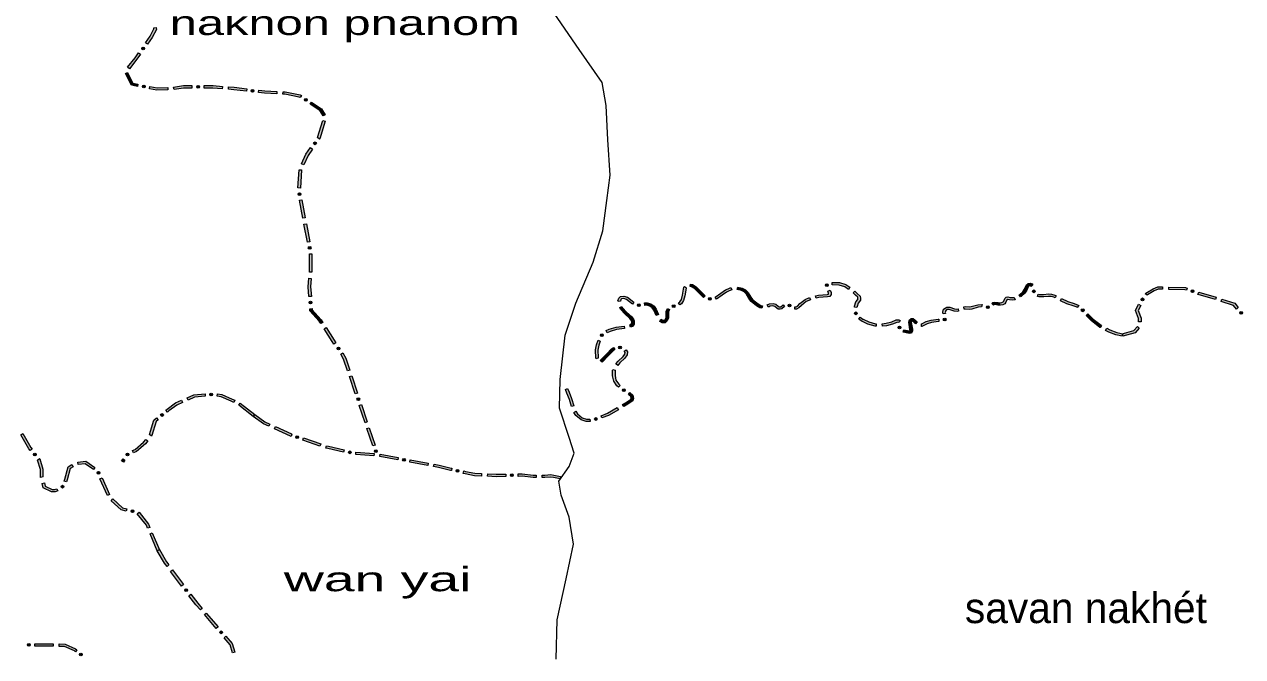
# Model space of a CAD drawing. Header units: metres. Extents: x -835890 to 1024355, y 79891 to 2211954.
# Drawn here: x -433987 to -233752, y 1395178 to 1499002 of the extents above; entities that cross this region are included whole.
import ezdxf

# ---------------------------------------------------------------- set-up
doc = ezdxf.new("R2010")
doc.units = ezdxf.units.M
doc.header["$LTSCALE"] = 2200
for name, color, linetype, lineweight in [('20', 7, 'Continuous', 13), ('36', 7, 'Continuous', 13), ('37', 7, 'Continuous', 13)]:
    doc.layers.add(name, color=color, linetype=linetype, lineweight=lineweight)

msp = doc.modelspace()

# ---------------------------------------------------------------- hatches: boundary and pattern name
at = {"layer": '37'}
for points in [[(-412321, 1498492), (-412296, 1498175), (-412955, 1496853), (-413730, 1495753), (-414057, 1495983), (-413300, 1497058), (-412703, 1498254), (-412720, 1498460)], [(-414882, 1494118), (-415481, 1493268), (-416712, 1491726), (-417024, 1491976), (-415801, 1493508), (-415209, 1494348)], [(-414599, 1494866, 1), (-414340, 1495234, 1)], [(-417011, 1491127), (-416134, 1489369), (-415311, 1489204), (-415390, 1488812), (-416404, 1489015), (-417369, 1490949)], [(-414149, 1488767, 1), (-414591, 1488855, 1)], [(-413350, 1488811), (-412185, 1488577), (-410421, 1488638), (-410407, 1488238), (-412218, 1488176), (-413429, 1488418)], [(-409449, 1488681), (-407838, 1488950), (-406438, 1488950), (-406438, 1488550), (-407805, 1488550), (-409383, 1488287)], [(-405213, 1488750, 1), (-405663, 1488750, 1)], [(-404438, 1488950), (-402968, 1488950), (-401427, 1488825), (-401459, 1488426), (-402984, 1488550), (-404438, 1488550)], [(-400430, 1488744), (-399507, 1488669), (-397441, 1488410), (-397490, 1488013), (-399548, 1488271), (-400462, 1488345)], [(-396249, 1488069, 1), (-396697, 1488110, 1)], [(-395459, 1488198), (-394481, 1488109), (-392473, 1487997), (-392495, 1487598), (-394510, 1487710), (-395495, 1487800)], [(-391475, 1487942), (-391116, 1487922), (-388640, 1487445), (-388451, 1487320), (-388672, 1486986), (-388794, 1487067), (-391165, 1487524), (-391497, 1487542)], [(-387540, 1486478, 1), (-387915, 1486726, 1)], [(-386783, 1486217), (-385124, 1485121), (-384558, 1484175), (-384901, 1483970), (-385420, 1484837), (-387003, 1485884)], [(-384562, 1483091), (-385448, 1480231), (-385487, 1480175), (-385815, 1480403), (-385812, 1480408), (-384944, 1483209)], [(-386627, 1478532), (-387364, 1477471), (-388080, 1475957), (-388442, 1476128), (-387711, 1477672), (-386956, 1478760)], [(-386350, 1479283, 1), (-386093, 1479653, 1)], [(-388423, 1475108), (-388618, 1472114), (-389017, 1472141), (-388822, 1475134)], [(-388712, 1470916, 1), (-388795, 1471359, 1)], [(-388373, 1470191), (-387820, 1467243), (-388213, 1467169), (-388766, 1470118)], [(-387635, 1466260), (-387082, 1463312), (-387475, 1463238), (-388028, 1466186)], [(-387052, 1462071, 1), (-387135, 1462513, 1)], [(-386742, 1461306), (-386747, 1458302), (-386748, 1458291), (-387146, 1458321), (-387147, 1458317), (-387142, 1461306)], [(-386824, 1457294), (-386933, 1455881), (-386819, 1454332), (-387218, 1454303), (-387334, 1455882), (-387223, 1457324)], [(-326461, 1453291), (-326264, 1453418), (-325999, 1453831), (-325838, 1454509), (-325592, 1455847), (-325507, 1455963), (-325184, 1455727), (-325215, 1455685), (-325446, 1454427), (-325626, 1453672), (-325975, 1453128), (-326245, 1452955)], [(-324477, 1456349), (-324170, 1456298), (-323571, 1455923), (-322734, 1455086), (-322094, 1454412), (-322384, 1454136), (-323021, 1454807), (-323822, 1455608), (-324315, 1455916), (-324542, 1455954)], [(-320462, 1454226), (-319526, 1454855), (-318756, 1455385), (-318294, 1455599), (-317862, 1455778), (-317708, 1455409), (-318133, 1455232), (-318558, 1455036), (-319301, 1454525), (-320239, 1453894)], [(-316747, 1455873), (-316000, 1455664), (-315439, 1455402), (-315033, 1454982), (-314784, 1454587), (-315123, 1454374), (-315349, 1454734), (-315675, 1455071), (-316139, 1455287), (-316855, 1455488)], [(-302072, 1456410, 1), (-302072, 1455960, 1)], [(-301226, 1456622), (-300026, 1456596), (-298984, 1456272), (-298295, 1455828), (-298512, 1455492), (-299155, 1455907), (-300091, 1456198), (-301234, 1456222)], [(-270468, 1454594), (-270383, 1454651), (-269870, 1455101), (-269601, 1455542), (-269278, 1456242), (-268979, 1456473), (-268657, 1456498), (-268359, 1456399), (-268221, 1456230), (-268531, 1455977), (-268596, 1456056), (-268707, 1456093), (-268829, 1456084), (-268956, 1455986), (-269248, 1455354), (-269560, 1454840), (-270138, 1454334), (-270243, 1454263)], [(-249771, 1454758), (-249684, 1454871), (-248447, 1455594), (-247700, 1455914), (-246900, 1455897), (-246909, 1455497), (-247622, 1455513), (-248266, 1455236), (-249415, 1454564), (-249455, 1454512)], [(-245900, 1455874), (-243151, 1455813), (-242854, 1455705), (-242991, 1455329), (-243226, 1455415), (-245909, 1455474)], [(-336413, 1453509), (-336426, 1453592), (-336295, 1454069), (-335996, 1454319), (-335432, 1454382), (-334845, 1454186), (-333795, 1453362), (-334041, 1453047), (-335038, 1453828), (-335475, 1453974), (-335832, 1453935), (-335943, 1453843), (-336017, 1453569), (-336017, 1453572)], [(-321089, 1453877, 1), (-321532, 1453960, 1)], [(-314776, 1454572), (-314577, 1454189), (-314233, 1453774), (-313403, 1453117), (-312949, 1452842), (-312681, 1452761), (-312798, 1452378), (-313113, 1452474), (-313631, 1452788), (-314514, 1453486), (-314912, 1453966), (-315131, 1454388)], [(-307347, 1452619), (-307158, 1452619), (-306921, 1452751), (-306523, 1453149), (-305673, 1453822), (-304923, 1454133), (-304770, 1453763), (-305468, 1453474), (-306256, 1452850), (-306677, 1452429), (-307054, 1452219), (-307347, 1452219)], [(-303936, 1454420), (-303487, 1454529), (-302037, 1454649), (-301845, 1454697), (-301795, 1454760), (-301795, 1454887), (-301922, 1455178), (-301555, 1455338), (-301395, 1454970), (-301395, 1454620), (-301617, 1454341), (-301971, 1454253), (-303423, 1454133), (-303841, 1454032)], [(-297483, 1455195), (-297088, 1454834), (-296627, 1454373), (-296583, 1454019), (-296583, 1453700), (-296945, 1453229), (-297132, 1452666), (-297149, 1452519), (-297546, 1452564), (-297525, 1452752), (-297303, 1453419), (-296983, 1453836), (-296983, 1453994), (-297007, 1454187), (-297365, 1454545), (-297753, 1454899)], [(-273763, 1453277), (-273587, 1453283), (-273310, 1453321), (-273120, 1453422), (-272994, 1453573), (-272817, 1453997), (-272591, 1454199), (-272344, 1454254), (-271987, 1454178), (-271553, 1454130), (-271308, 1454144), (-271298, 1454148), (-271163, 1453772), (-271227, 1453749), (-271563, 1453729), (-272050, 1453783), (-272342, 1453844), (-272402, 1453831), (-272483, 1453759), (-272648, 1453364), (-272863, 1453106), (-273185, 1452934), (-273553, 1452884), (-273749, 1452877)], [(-267999, 1454944, 1), (-268125, 1455376, 1)], [(-267362, 1454689), (-267222, 1454651), (-266474, 1454651), (-265651, 1454737), (-265151, 1454719), (-264622, 1454561), (-264382, 1454436), (-264565, 1454081), (-264772, 1454188), (-265216, 1454321), (-265638, 1454336), (-266453, 1454251), (-267275, 1454251), (-267465, 1454302)], [(-263496, 1453982), (-262473, 1453485), (-261458, 1453164), (-260779, 1452913), (-260690, 1452848), (-260927, 1452526), (-260970, 1452558), (-261588, 1452785), (-262621, 1453113), (-263671, 1453622)], [(-250089, 1454023, 1), (-250365, 1453667, 1)], [(-241771, 1455098, 1), (-242194, 1455252, 1)], [(-240975, 1455020), (-240939, 1455007), (-238108, 1454184), (-238219, 1453800), (-241064, 1454627), (-241112, 1454644)], [(-237148, 1453882), (-235020, 1453197), (-234459, 1452517), (-234768, 1452262), (-235254, 1452852), (-237271, 1453502)], [(-386930, 1453096, 1), (-386962, 1453544, 1)], [(-386674, 1452337), (-386659, 1452135), (-385202, 1450493), (-384934, 1450073), (-385271, 1449858), (-385523, 1450252), (-387048, 1451971), (-387073, 1452308)], [(-334149, 1450247), (-334462, 1450716), (-335304, 1451457), (-336014, 1452239), (-336137, 1452500), (-335775, 1452670), (-335678, 1452464), (-335023, 1451743), (-334158, 1450982), (-333816, 1450469)], [(-332780, 1452880, 1), (-333230, 1452880, 1)], [(-332039, 1453262), (-331641, 1453287), (-331029, 1453096), (-330500, 1452718), (-330159, 1452263), (-329781, 1451346), (-330151, 1451193), (-330510, 1452064), (-330783, 1452428), (-331210, 1452733), (-331690, 1452883), (-332014, 1452863)], [(-329368, 1450588), (-329055, 1450417), (-328804, 1450417), (-328655, 1450545), (-328521, 1450841), (-328521, 1451866), (-328307, 1452329), (-327944, 1452161), (-328121, 1451778), (-328121, 1450754), (-328328, 1450299), (-328656, 1450017), (-329157, 1450017), (-329559, 1450237)], [(-327054, 1452804, 1), (-327478, 1452653, 1)], [(-311885, 1452925), (-311495, 1453128), (-310908, 1453167), (-310454, 1453043), (-310089, 1452714), (-309946, 1452619), (-309816, 1452619), (-309653, 1452642), (-309294, 1452972), (-309024, 1452677), (-309474, 1452264), (-309788, 1452219), (-310068, 1452219), (-310335, 1452397), (-310651, 1452683), (-310949, 1452764), (-311385, 1452734), (-311701, 1452570)], [(-308047, 1452694, 1), (-308398, 1452975, 1)], [(-297276, 1451329, 1), (-297346, 1451773, 1)], [(-282991, 1451466), (-283037, 1451729), (-282903, 1452263), (-282366, 1452567), (-281900, 1452572), (-281087, 1452302), (-280709, 1452256), (-280534, 1452294), (-280448, 1451903), (-280690, 1451850), (-281175, 1451910), (-281963, 1452171), (-282259, 1452168), (-282557, 1452000), (-282628, 1451715), (-282597, 1451534)], [(-279581, 1452636), (-279338, 1452657), (-278708, 1452594), (-278353, 1452652), (-277268, 1452974), (-276609, 1452995), (-276572, 1452986), (-276668, 1452598), (-276652, 1452594), (-277204, 1452576), (-278264, 1452261), (-278696, 1452191), (-279341, 1452256), (-279546, 1452238)], [(-275431, 1452497, 1), (-275868, 1452605, 1)], [(-274969, 1453184), (-274805, 1453338), (-274486, 1453392), (-273940, 1453309), (-273724, 1453275), (-273787, 1452880), (-274001, 1452914), (-274483, 1452987), (-274619, 1452964), (-274695, 1452893)], [(-259873, 1451898, 1), (-260205, 1452203, 1)], [(-250843, 1450154), (-250843, 1450697), (-251358, 1452039), (-250857, 1453043), (-250499, 1452864), (-250922, 1452018), (-250443, 1450771), (-250443, 1450154)], [(-233834, 1451444, 1), (-234121, 1451792, 1)], [(-334489, 1449641), (-334306, 1449714), (-334169, 1449919), (-334169, 1450276), (-334149, 1450247), (-333816, 1450468), (-333769, 1450397), (-333769, 1449798), (-334042, 1449389), (-334341, 1449269)], [(-296599, 1450923), (-296168, 1450588), (-296124, 1450588), (-295212, 1450166), (-294073, 1449852), (-293978, 1449849), (-293994, 1449449), (-294135, 1449454), (-295350, 1449789), (-296212, 1450188), (-296305, 1450188), (-296845, 1450608)], [(-293011, 1449844), (-292365, 1449919), (-291436, 1450151), (-290673, 1450464), (-290285, 1450507), (-290024, 1450395), (-290182, 1450027), (-290346, 1450098), (-290573, 1450072), (-291311, 1449770), (-292293, 1449525), (-292965, 1449447)], [(-288411, 1448700), (-288408, 1448705), (-288432, 1448871), (-288635, 1450077), (-288514, 1450457), (-288208, 1450712), (-287882, 1450709), (-287548, 1450422), (-287252, 1450143), (-287526, 1449851), (-287816, 1450125), (-288032, 1450311), (-288065, 1450311), (-288169, 1450225), (-288225, 1450048), (-288036, 1448933), (-287992, 1448621), (-288068, 1448494)], [(-286538, 1449764), (-286576, 1449764), (-285758, 1450210), (-284954, 1450451), (-283796, 1450587), (-283705, 1450591), (-283689, 1450191), (-283765, 1450188), (-284873, 1450058), (-285604, 1449839), (-286474, 1449364), (-286538, 1449364)], [(-282639, 1450734, 1), (-282806, 1450316, 1)], [(-259183, 1451491), (-258309, 1450606), (-257002, 1449583), (-256971, 1449567), (-257158, 1449213), (-257220, 1449246), (-258576, 1450306), (-259468, 1451210)], [(-384396, 1449230), (-383053, 1447122), (-382771, 1446719), (-383099, 1446490), (-383385, 1446900), (-384734, 1449014)], [(-338909, 1448111, 1), (-339237, 1447803, 1)], [(-338363, 1448730), (-337862, 1448954), (-336741, 1449304), (-335413, 1449462), (-335366, 1449064), (-336657, 1448911), (-337720, 1448579), (-338199, 1448365)], [(-290182, 1449016, 1), (-290132, 1449463, 1)], [(-289462, 1448865), (-288534, 1448661), (-288425, 1448677), (-288411, 1448700), (-288068, 1448494), (-288180, 1448308), (-288549, 1448255), (-289547, 1448474)], [(-256086, 1449100), (-255586, 1448837), (-254449, 1448402), (-253455, 1448166), (-253548, 1447777), (-254568, 1448019), (-255752, 1448472), (-256273, 1448747)], [(-253557, 1448164), (-251648, 1448719), (-251048, 1449387), (-250751, 1449119), (-251427, 1448367), (-253446, 1447779)], [(-382233, 1445600, 1), (-382491, 1445969, 1)], [(-339999, 1444054), (-340071, 1444216), (-340107, 1445538), (-339964, 1446406), (-339700, 1447135), (-339324, 1446998), (-339575, 1446305), (-339706, 1445511), (-339673, 1444306), (-339633, 1444217)], [(-336933, 1445607), (-337236, 1445418), (-338039, 1444547), (-339038, 1443548), (-339321, 1443831), (-338328, 1444824), (-337493, 1445729), (-337145, 1445947)], [(-336305, 1446005, 1), (-335865, 1445911, 1)], [(-381634, 1445047), (-381171, 1444197), (-380509, 1442240), (-380887, 1442112), (-381539, 1444036), (-381986, 1444856)], [(-336758, 1443264), (-336383, 1443697), (-335569, 1444478), (-335272, 1444864), (-335250, 1445109), (-335417, 1445348), (-335089, 1445578), (-334838, 1445219), (-334884, 1444712), (-335270, 1444211), (-336093, 1443421), (-336456, 1443003)], [(-336358, 1439401), (-336616, 1439659), (-337126, 1440425), (-337309, 1441302), (-337309, 1442245), (-337274, 1442342), (-336897, 1442209), (-336909, 1442176), (-336909, 1441343), (-336750, 1440582), (-336305, 1439914), (-336075, 1439684)], [(-380188, 1441293), (-379225, 1438451), (-379604, 1438323), (-380567, 1441164)], [(-404253, 1437933), (-406022, 1437784), (-407082, 1437316), (-407243, 1437682), (-406122, 1438176), (-404287, 1438332)], [(-403498, 1438198, 1), (-403050, 1438236, 1)], [(-399569, 1436911), (-400019, 1437112), (-401666, 1437820), (-402322, 1437941), (-402249, 1438334), (-401550, 1438205), (-399858, 1437478), (-399406, 1437276)], [(-344703, 1439195), (-344448, 1438581), (-344035, 1437548), (-343676, 1436358), (-344059, 1436243), (-344413, 1437415), (-344819, 1438430), (-345072, 1439042)], [(-335684, 1436576), (-335183, 1436866), (-334342, 1437423), (-334277, 1437617), (-334325, 1437909), (-334634, 1438190), (-334690, 1438223), (-334487, 1438568), (-334396, 1438514), (-333954, 1438112), (-333866, 1437585), (-334006, 1437165), (-334973, 1436526), (-335483, 1436230)], [(-335625, 1439047, 1), (-335251, 1438797, 1)], [(-407997, 1436912), (-408951, 1436491), (-410243, 1435526), (-410464, 1435341), (-410720, 1435648), (-410491, 1435840), (-409154, 1436838), (-408158, 1437278)], [(-396365, 1434625), (-398736, 1436463), (-398491, 1436779), (-396120, 1434941)], [(-379022, 1437227, 1), (-379166, 1437653, 1)], [(-378584, 1436557), (-377622, 1433716), (-378000, 1433587), (-378963, 1436429)], [(-339192, 1434746), (-338168, 1435136), (-336549, 1436075), (-336348, 1435729), (-337995, 1434774), (-339050, 1434372)], [(-411999, 1434059), (-412337, 1433777), (-413035, 1431482), (-413104, 1431392), (-413422, 1431634), (-413397, 1431667), (-412685, 1434008), (-412255, 1434366)], [(-411532, 1434709, 1), (-411187, 1434998, 1)], [(-396126, 1434946), (-394472, 1433761), (-393630, 1433373), (-393797, 1433009), (-394674, 1433414), (-396359, 1434621)], [(-343325, 1435490), (-343048, 1435054), (-342283, 1434417), (-341599, 1434199), (-341067, 1434199), (-341065, 1434199), (-340999, 1433805), (-341034, 1433799), (-341662, 1433799), (-342479, 1434059), (-343352, 1434787), (-343663, 1435275)], [(-339845, 1434283, 1), (-340266, 1434122, 1)], [(-433041, 1429027), (-433253, 1429300), (-434592, 1431625), (-434245, 1431824), (-432920, 1429523), (-432725, 1429272)], [(-392721, 1432954), (-390087, 1431740), (-390014, 1431716), (-390140, 1431336), (-390235, 1431368), (-392889, 1432591)], [(-377301, 1432768), (-376338, 1429927), (-376717, 1429799), (-377680, 1432640)], [(-413710, 1430596), (-414090, 1430098), (-415559, 1428870), (-416067, 1428639), (-416232, 1429003), (-415774, 1429212), (-414381, 1430376), (-414028, 1430839)], [(-388915, 1431137, 1), (-389342, 1431280, 1)], [(-388117, 1431081), (-385272, 1430130), (-385398, 1429751), (-388244, 1430702)], [(-384323, 1429813), (-384026, 1429714), (-381424, 1429134), (-381511, 1428743), (-384133, 1429328), (-384450, 1429434)], [(-432408, 1428538, 1), (-432132, 1428182, 1)], [(-431323, 1424604), (-431335, 1424653), (-431335, 1425882), (-431829, 1427465), (-431815, 1427447), (-431499, 1427693), (-431468, 1427653), (-430935, 1425943), (-430935, 1424702), (-430935, 1424700)], [(-417161, 1428187, 1), (-416899, 1428553, 1)], [(-380272, 1428672, 1), (-380711, 1428770, 1)], [(-379497, 1428746), (-376503, 1428556), (-376528, 1428157), (-379522, 1428347)], [(-376135, 1428703, 1), (-376279, 1429129, 1)], [(-375488, 1428431), (-372539, 1427879), (-372613, 1427486), (-375561, 1428038)], [(-371372, 1427457, 1), (-371814, 1427540, 1)], [(-425985, 1426361), (-426443, 1426091), (-426937, 1424209), (-427055, 1423856), (-427434, 1423983), (-427321, 1424323), (-426788, 1426351), (-426189, 1426705)], [(-422621, 1425887), (-423992, 1426850), (-425154, 1426704), (-425203, 1427101), (-423889, 1427266), (-422392, 1426214)], [(-417448, 1427440), (-417701, 1427085), (-418027, 1427317), (-417774, 1427672)], [(-370573, 1427511), (-367624, 1426959), (-367698, 1426566), (-370647, 1427118)], [(-366641, 1426775), (-365833, 1426624), (-363848, 1426143), (-363708, 1426111), (-363798, 1425722), (-363940, 1425754), (-365917, 1426233), (-366715, 1426382)], [(-362559, 1425644, 1), (-362997, 1425744, 1)], [(-428499, 1422380), (-428942, 1422213), (-429539, 1422213), (-430896, 1422893), (-431081, 1423633), (-430692, 1423730), (-430552, 1423168), (-429444, 1422613), (-429014, 1422613), (-428639, 1422754)], [(-421909, 1425575, 1), (-421723, 1425165, 1)], [(-420347, 1421644), (-421585, 1424377), (-421221, 1424542), (-419983, 1421809)], [(-361759, 1425666), (-361470, 1425600), (-359953, 1425284), (-358835, 1425228), (-358855, 1424829), (-360004, 1424886), (-361556, 1425210), (-361848, 1425276)], [(-357837, 1425184), (-356461, 1425125), (-354850, 1425149), (-354844, 1424749), (-356466, 1424725), (-357855, 1424785)], [(-353623, 1424968, 1), (-354073, 1424961, 1)], [(-352851, 1425179), (-352156, 1425189), (-350365, 1424997), (-349858, 1424997), (-349858, 1424597), (-350386, 1424597), (-352174, 1424789), (-352845, 1424779)], [(-348858, 1424997), (-348465, 1424997), (-347478, 1425062), (-346940, 1424995), (-345846, 1424780), (-345923, 1424388), (-347004, 1424600), (-347489, 1424661), (-348452, 1424597), (-348858, 1424597)], [(-427903, 1422940, 1), (-427561, 1423233, 1)], [(-417228, 1419079), (-418051, 1419269), (-419728, 1420783), (-419460, 1421080), (-417860, 1419636), (-417138, 1419468)], [(-416428, 1419099, 1), (-415990, 1418997, 1)], [(-413725, 1416247), (-413939, 1416747), (-415437, 1418625), (-415124, 1418875), (-413592, 1416954), (-413358, 1416405)], [(-412154, 1412569), (-413333, 1415328), (-412965, 1415485), (-411786, 1412726)], [(-411798, 1412750), (-410606, 1410757), (-410216, 1410226), (-410539, 1409989), (-410940, 1410535), (-412142, 1412545)], [(-409624, 1409420), (-407849, 1407002), (-408171, 1406766), (-409947, 1409183)], [(-407259, 1405916, 1), (-407535, 1406271, 1)], [(-406625, 1405427), (-405472, 1403943), (-404750, 1403099), (-405054, 1402839), (-405782, 1403690), (-406941, 1405181)], [(-404100, 1402339), (-402150, 1400059), (-402454, 1399799), (-404404, 1402079)], [(-401506, 1398998, 1), (-401798, 1399340, 1)], [(-400850, 1398539), (-399821, 1397335), (-399381, 1395902), (-399763, 1395784), (-400179, 1397138), (-401154, 1398279)], [(-433487, 1397104, 1), (-433037, 1397104, 1)], [(-429268, 1396892), (-429692, 1396904), (-432262, 1396904), (-432262, 1397304), (-429687, 1397304), (-429257, 1397292)], [(-425598, 1395984), (-425774, 1396123), (-427377, 1396838), (-428269, 1396863), (-428257, 1397263), (-427287, 1397235), (-425566, 1396468), (-425351, 1396298)], [(-424866, 1395661, 1), (-424513, 1395383, 1)]]:
    msp.add_hatch(color=256, dxfattribs=at).paths.add_polyline_path(points)

# ---------------------------------------------------------------- linework, layer by layer
at = {"layer": '36'}
for points in [[(-338370, 1485699), (-339042, 1489471), (-342807, 1494860), (-346303, 1499979), (-348185, 1502674), (-352757, 1505638), (-357866, 1508736), (-363916, 1512239), (-368622, 1514529), (-372387, 1517223), (-374135, 1519109), (-376286, 1522073), (-378437, 1525172), (-382336, 1531638), (-385160, 1536353), (-389597, 1538374), (-392152, 1539856), (-393765, 1542012), (-394706, 1545514), (-396588, 1549825), (-398605, 1553059), (-402908, 1558986), (-403038, 1559144)], [(-346572, 1394764), (-346437, 1401230), (-344958, 1407966), (-343748, 1413625), (-344420, 1418070), (-345765, 1421708), (-346168, 1423998), (-344420, 1426423), (-343614, 1428578), (-344420, 1431138), (-346034, 1435988), (-345899, 1440703), (-345093, 1447978), (-343345, 1453232), (-340521, 1459968), (-338908, 1465087), (-338236, 1470072), (-337698, 1474248), (-338101, 1480041), (-338370, 1485699)]]:
    msp.add_lwpolyline(points, dxfattribs=at)
at = {"layer": '37'}
for points in [[(-412321, 1498492), (-412296, 1498175), (-412955, 1496853), (-413730, 1495753), (-414057, 1495983), (-413300, 1497058), (-412703, 1498254), (-412720, 1498460)], [(-414882, 1494118), (-415481, 1493268), (-416712, 1491726), (-417024, 1491976), (-415801, 1493508), (-415209, 1494348)], [(-417011, 1491127), (-416134, 1489369), (-415311, 1489204), (-415390, 1488812), (-416404, 1489015), (-417369, 1490949)], [(-413350, 1488811), (-412185, 1488577), (-410421, 1488638), (-410407, 1488238), (-412218, 1488176), (-413429, 1488418)], [(-409449, 1488681), (-407838, 1488950), (-406438, 1488950), (-406438, 1488550), (-407805, 1488550), (-409383, 1488287)], [(-404438, 1488950), (-402968, 1488950), (-401427, 1488825), (-401459, 1488426), (-402984, 1488550), (-404438, 1488550)], [(-400430, 1488744), (-399507, 1488669), (-397441, 1488410), (-397490, 1488013), (-399548, 1488271), (-400462, 1488345)], [(-395459, 1488198), (-394481, 1488109), (-392473, 1487997), (-392495, 1487598), (-394510, 1487710), (-395495, 1487800)], [(-391475, 1487942), (-391116, 1487922), (-388640, 1487445), (-388451, 1487320), (-388672, 1486986), (-388794, 1487067), (-391165, 1487524), (-391497, 1487542)], [(-386783, 1486217), (-385124, 1485121), (-384558, 1484175), (-384901, 1483970), (-385420, 1484837), (-387003, 1485884)], [(-384562, 1483091), (-385448, 1480231), (-385487, 1480175), (-385815, 1480403), (-385812, 1480408), (-384944, 1483209)], [(-386627, 1478532), (-387364, 1477471), (-388080, 1475957), (-388442, 1476128), (-387711, 1477672), (-386956, 1478760)], [(-388423, 1475108), (-388618, 1472114), (-389017, 1472141), (-388822, 1475134)], [(-388373, 1470191), (-387820, 1467243), (-388213, 1467169), (-388766, 1470118)], [(-387635, 1466260), (-387082, 1463312), (-387475, 1463238), (-388028, 1466186)], [(-386742, 1461306), (-386747, 1458302), (-386748, 1458291), (-387146, 1458321), (-387147, 1458317), (-387142, 1461306)], [(-386824, 1457294), (-386933, 1455881), (-386819, 1454332), (-387218, 1454303), (-387334, 1455882), (-387223, 1457324)], [(-326461, 1453291), (-326264, 1453418), (-325999, 1453831), (-325838, 1454509), (-325592, 1455847), (-325507, 1455963), (-325184, 1455727), (-325215, 1455685), (-325446, 1454427), (-325626, 1453672), (-325975, 1453128), (-326245, 1452955)], [(-324477, 1456349), (-324170, 1456298), (-323571, 1455923), (-322734, 1455086), (-322094, 1454412), (-322384, 1454136), (-323021, 1454807), (-323822, 1455608), (-324315, 1455916), (-324542, 1455954)], [(-320462, 1454226), (-319526, 1454855), (-318756, 1455385), (-318294, 1455599), (-317862, 1455778), (-317708, 1455409), (-318133, 1455232), (-318558, 1455036), (-319301, 1454525), (-320239, 1453894)], [(-316747, 1455873), (-316000, 1455664), (-315439, 1455402), (-315033, 1454982), (-314784, 1454587), (-315123, 1454374), (-315349, 1454734), (-315675, 1455071), (-316139, 1455287), (-316855, 1455488)], [(-301226, 1456622), (-300026, 1456596), (-298984, 1456272), (-298295, 1455828), (-298512, 1455492), (-299155, 1455907), (-300091, 1456198), (-301234, 1456222)], [(-270468, 1454594), (-270383, 1454651), (-269870, 1455101), (-269601, 1455542), (-269278, 1456242), (-268979, 1456473), (-268657, 1456498), (-268359, 1456399), (-268221, 1456230), (-268531, 1455977), (-268596, 1456056), (-268707, 1456093), (-268829, 1456084), (-268956, 1455986), (-269248, 1455354), (-269560, 1454840), (-270138, 1454334), (-270243, 1454263)], [(-249771, 1454758), (-249684, 1454871), (-248447, 1455594), (-247700, 1455914), (-246900, 1455897), (-246909, 1455497), (-247622, 1455513), (-248266, 1455236), (-249415, 1454564), (-249455, 1454512)], [(-245900, 1455874), (-243151, 1455813), (-242854, 1455705), (-242991, 1455329), (-243226, 1455415), (-245909, 1455474)], [(-336413, 1453509), (-336426, 1453592), (-336295, 1454069), (-335996, 1454319), (-335432, 1454382), (-334845, 1454186), (-333795, 1453362), (-334041, 1453047), (-335038, 1453828), (-335475, 1453974), (-335832, 1453935), (-335943, 1453843), (-336017, 1453569), (-336017, 1453572)], [(-314776, 1454572), (-314577, 1454189), (-314233, 1453774), (-313403, 1453117), (-312949, 1452842), (-312681, 1452761), (-312798, 1452378), (-313113, 1452474), (-313631, 1452788), (-314514, 1453486), (-314912, 1453966), (-315131, 1454388)], [(-307347, 1452619), (-307158, 1452619), (-306921, 1452751), (-306523, 1453149), (-305673, 1453822), (-304923, 1454133), (-304770, 1453763), (-305468, 1453474), (-306256, 1452850), (-306677, 1452429), (-307054, 1452219), (-307347, 1452219)], [(-303936, 1454420), (-303487, 1454529), (-302037, 1454649), (-301845, 1454697), (-301795, 1454760), (-301795, 1454887), (-301922, 1455178), (-301555, 1455338), (-301395, 1454970), (-301395, 1454620), (-301617, 1454341), (-301971, 1454253), (-303423, 1454133), (-303841, 1454032)], [(-297483, 1455195), (-297088, 1454834), (-296627, 1454373), (-296583, 1454019), (-296583, 1453700), (-296945, 1453229), (-297132, 1452666), (-297149, 1452519), (-297546, 1452564), (-297525, 1452752), (-297303, 1453419), (-296983, 1453836), (-296983, 1453994), (-297007, 1454187), (-297365, 1454545), (-297753, 1454899)], [(-273763, 1453277), (-273587, 1453283), (-273310, 1453321), (-273120, 1453422), (-272994, 1453573), (-272817, 1453997), (-272591, 1454199), (-272344, 1454254), (-271987, 1454178), (-271553, 1454130), (-271308, 1454144), (-271298, 1454148), (-271163, 1453772), (-271227, 1453749), (-271563, 1453729), (-272050, 1453783), (-272342, 1453844), (-272402, 1453831), (-272483, 1453759), (-272648, 1453364), (-272863, 1453106), (-273185, 1452934), (-273553, 1452884), (-273749, 1452877)], [(-267362, 1454689), (-267222, 1454651), (-266474, 1454651), (-265651, 1454737), (-265151, 1454719), (-264622, 1454561), (-264382, 1454436), (-264565, 1454081), (-264772, 1454188), (-265216, 1454321), (-265638, 1454336), (-266453, 1454251), (-267275, 1454251), (-267465, 1454302)], [(-263496, 1453982), (-262473, 1453485), (-261458, 1453164), (-260779, 1452913), (-260690, 1452848), (-260927, 1452526), (-260970, 1452558), (-261588, 1452785), (-262621, 1453113), (-263671, 1453622)], [(-240975, 1455020), (-240939, 1455007), (-238108, 1454184), (-238219, 1453800), (-241064, 1454627), (-241112, 1454644)], [(-237148, 1453882), (-235020, 1453197), (-234459, 1452517), (-234768, 1452262), (-235254, 1452852), (-237271, 1453502)], [(-386674, 1452337), (-386659, 1452135), (-385202, 1450493), (-384934, 1450073), (-385271, 1449858), (-385523, 1450252), (-387048, 1451971), (-387073, 1452308)], [(-334149, 1450247), (-334462, 1450716), (-335304, 1451457), (-336014, 1452239), (-336137, 1452500), (-335775, 1452670), (-335678, 1452464), (-335023, 1451743), (-334158, 1450982), (-333816, 1450469)], [(-332039, 1453262), (-331641, 1453287), (-331029, 1453096), (-330500, 1452718), (-330159, 1452263), (-329781, 1451346), (-330151, 1451193), (-330510, 1452064), (-330783, 1452428), (-331210, 1452733), (-331690, 1452883), (-332014, 1452863)], [(-329368, 1450588), (-329055, 1450417), (-328804, 1450417), (-328655, 1450545), (-328521, 1450841), (-328521, 1451866), (-328307, 1452329), (-327944, 1452161), (-328121, 1451778), (-328121, 1450754), (-328328, 1450299), (-328656, 1450017), (-329157, 1450017), (-329559, 1450237)], [(-311885, 1452925), (-311495, 1453128), (-310908, 1453167), (-310454, 1453043), (-310089, 1452714), (-309946, 1452619), (-309816, 1452619), (-309653, 1452642), (-309294, 1452972), (-309024, 1452677), (-309474, 1452264), (-309788, 1452219), (-310068, 1452219), (-310335, 1452397), (-310651, 1452683), (-310949, 1452764), (-311385, 1452734), (-311701, 1452570)], [(-282991, 1451466), (-283037, 1451729), (-282903, 1452263), (-282366, 1452567), (-281900, 1452572), (-281087, 1452302), (-280709, 1452256), (-280534, 1452294), (-280448, 1451903), (-280690, 1451850), (-281175, 1451910), (-281963, 1452171), (-282259, 1452168), (-282557, 1452000), (-282628, 1451715), (-282597, 1451534)], [(-279581, 1452636), (-279338, 1452657), (-278708, 1452594), (-278353, 1452652), (-277268, 1452974), (-276609, 1452995), (-276572, 1452986), (-276668, 1452598), (-276652, 1452594), (-277204, 1452576), (-278264, 1452261), (-278696, 1452191), (-279341, 1452256), (-279546, 1452238)], [(-274969, 1453184), (-274805, 1453338), (-274486, 1453392), (-273940, 1453309), (-273724, 1453275), (-273787, 1452880), (-274001, 1452914), (-274483, 1452987), (-274619, 1452964), (-274695, 1452893)], [(-250843, 1450154), (-250843, 1450697), (-251358, 1452039), (-250857, 1453043), (-250499, 1452864), (-250922, 1452018), (-250443, 1450771), (-250443, 1450154)], [(-334489, 1449641), (-334306, 1449714), (-334169, 1449919), (-334169, 1450276), (-334149, 1450247), (-333816, 1450468), (-333769, 1450397), (-333769, 1449798), (-334042, 1449389), (-334341, 1449269)], [(-296599, 1450923), (-296168, 1450588), (-296124, 1450588), (-295212, 1450166), (-294073, 1449852), (-293978, 1449849), (-293994, 1449449), (-294135, 1449454), (-295350, 1449789), (-296212, 1450188), (-296305, 1450188), (-296845, 1450608)], [(-293011, 1449844), (-292365, 1449919), (-291436, 1450151), (-290673, 1450464), (-290285, 1450507), (-290024, 1450395), (-290182, 1450027), (-290346, 1450098), (-290573, 1450072), (-291311, 1449770), (-292293, 1449525), (-292965, 1449447)], [(-288411, 1448700), (-288408, 1448705), (-288432, 1448871), (-288635, 1450077), (-288514, 1450457), (-288208, 1450712), (-287882, 1450709), (-287548, 1450422), (-287252, 1450143), (-287526, 1449851), (-287816, 1450125), (-288032, 1450311), (-288065, 1450311), (-288169, 1450225), (-288225, 1450048), (-288036, 1448933), (-287992, 1448621), (-288068, 1448494)], [(-286538, 1449764), (-286576, 1449764), (-285758, 1450210), (-284954, 1450451), (-283796, 1450587), (-283705, 1450591), (-283689, 1450191), (-283765, 1450188), (-284873, 1450058), (-285604, 1449839), (-286474, 1449364), (-286538, 1449364)], [(-259183, 1451491), (-258309, 1450606), (-257002, 1449583), (-256971, 1449567), (-257158, 1449213), (-257220, 1449246), (-258576, 1450306), (-259468, 1451210)], [(-384396, 1449230), (-383053, 1447122), (-382771, 1446719), (-383099, 1446490), (-383385, 1446900), (-384734, 1449014)], [(-338363, 1448730), (-337862, 1448954), (-336741, 1449304), (-335413, 1449462), (-335366, 1449064), (-336657, 1448911), (-337720, 1448579), (-338199, 1448365)], [(-289462, 1448865), (-288534, 1448661), (-288425, 1448677), (-288411, 1448700), (-288068, 1448494), (-288180, 1448308), (-288549, 1448255), (-289547, 1448474)], [(-256086, 1449100), (-255586, 1448837), (-254449, 1448402), (-253455, 1448166), (-253548, 1447777), (-254568, 1448019), (-255752, 1448472), (-256273, 1448747)], [(-253557, 1448164), (-251648, 1448719), (-251048, 1449387), (-250751, 1449119), (-251427, 1448367), (-253446, 1447779)], [(-339999, 1444054), (-340071, 1444216), (-340107, 1445538), (-339964, 1446406), (-339700, 1447135), (-339324, 1446998), (-339575, 1446305), (-339706, 1445511), (-339673, 1444306), (-339633, 1444217)], [(-336933, 1445607), (-337236, 1445418), (-338039, 1444547), (-339038, 1443548), (-339321, 1443831), (-338328, 1444824), (-337493, 1445729), (-337145, 1445947)], [(-381634, 1445047), (-381171, 1444197), (-380509, 1442240), (-380887, 1442112), (-381539, 1444036), (-381986, 1444856)], [(-336758, 1443264), (-336383, 1443697), (-335569, 1444478), (-335272, 1444864), (-335250, 1445109), (-335417, 1445348), (-335089, 1445578), (-334838, 1445219), (-334884, 1444712), (-335270, 1444211), (-336093, 1443421), (-336456, 1443003)], [(-336358, 1439401), (-336616, 1439659), (-337126, 1440425), (-337309, 1441302), (-337309, 1442245), (-337274, 1442342), (-336897, 1442209), (-336909, 1442176), (-336909, 1441343), (-336750, 1440582), (-336305, 1439914), (-336075, 1439684)], [(-380188, 1441293), (-379225, 1438451), (-379604, 1438323), (-380567, 1441164)], [(-404253, 1437933), (-406022, 1437784), (-407082, 1437316), (-407243, 1437682), (-406122, 1438176), (-404287, 1438332)], [(-399569, 1436911), (-400019, 1437112), (-401666, 1437820), (-402322, 1437941), (-402249, 1438334), (-401550, 1438205), (-399858, 1437478), (-399406, 1437276)], [(-344703, 1439195), (-344448, 1438581), (-344035, 1437548), (-343676, 1436358), (-344059, 1436243), (-344413, 1437415), (-344819, 1438430), (-345072, 1439042)], [(-335684, 1436576), (-335183, 1436866), (-334342, 1437423), (-334277, 1437617), (-334325, 1437909), (-334634, 1438190), (-334690, 1438223), (-334487, 1438568), (-334396, 1438514), (-333954, 1438112), (-333866, 1437585), (-334006, 1437165), (-334973, 1436526), (-335483, 1436230)], [(-407997, 1436912), (-408951, 1436491), (-410243, 1435526), (-410464, 1435341), (-410720, 1435648), (-410491, 1435840), (-409154, 1436838), (-408158, 1437278)], [(-396365, 1434625), (-398736, 1436463), (-398491, 1436779), (-396120, 1434941)], [(-378584, 1436557), (-377622, 1433716), (-378000, 1433587), (-378963, 1436429)], [(-339192, 1434746), (-338168, 1435136), (-336549, 1436075), (-336348, 1435729), (-337995, 1434774), (-339050, 1434372)], [(-411999, 1434059), (-412337, 1433777), (-413035, 1431482), (-413104, 1431392), (-413422, 1431634), (-413397, 1431667), (-412685, 1434008), (-412255, 1434366)], [(-396126, 1434946), (-394472, 1433761), (-393630, 1433373), (-393797, 1433009), (-394674, 1433414), (-396359, 1434621)], [(-343325, 1435490), (-343048, 1435054), (-342283, 1434417), (-341599, 1434199), (-341067, 1434199), (-341065, 1434199), (-340999, 1433805), (-341034, 1433799), (-341662, 1433799), (-342479, 1434059), (-343352, 1434787), (-343663, 1435275)], [(-433041, 1429027), (-433253, 1429300), (-434592, 1431625), (-434245, 1431824), (-432920, 1429523), (-432725, 1429272)], [(-392721, 1432954), (-390087, 1431740), (-390014, 1431716), (-390140, 1431336), (-390235, 1431368), (-392889, 1432591)], [(-377301, 1432768), (-376338, 1429927), (-376717, 1429799), (-377680, 1432640)], [(-413710, 1430596), (-414090, 1430098), (-415559, 1428870), (-416067, 1428639), (-416232, 1429003), (-415774, 1429212), (-414381, 1430376), (-414028, 1430839)], [(-388117, 1431081), (-385272, 1430130), (-385398, 1429751), (-388244, 1430702)], [(-384323, 1429813), (-384026, 1429714), (-381424, 1429134), (-381511, 1428743), (-384133, 1429328), (-384450, 1429434)], [(-431323, 1424604), (-431335, 1424653), (-431335, 1425882), (-431829, 1427465), (-431815, 1427447), (-431499, 1427693), (-431468, 1427653), (-430935, 1425943), (-430935, 1424702), (-430935, 1424700)], [(-379497, 1428746), (-376503, 1428556), (-376528, 1428157), (-379522, 1428347)], [(-375488, 1428431), (-372539, 1427879), (-372613, 1427486), (-375561, 1428038)], [(-425985, 1426361), (-426443, 1426091), (-426937, 1424209), (-427055, 1423856), (-427434, 1423983), (-427321, 1424323), (-426788, 1426351), (-426189, 1426705)], [(-422621, 1425887), (-423992, 1426850), (-425154, 1426704), (-425203, 1427101), (-423889, 1427266), (-422392, 1426214)], [(-417448, 1427440), (-417701, 1427085), (-418027, 1427317), (-417774, 1427672)], [(-370573, 1427511), (-367624, 1426959), (-367698, 1426566), (-370647, 1427118)], [(-366641, 1426775), (-365833, 1426624), (-363848, 1426143), (-363708, 1426111), (-363798, 1425722), (-363940, 1425754), (-365917, 1426233), (-366715, 1426382)], [(-428499, 1422380), (-428942, 1422213), (-429539, 1422213), (-430896, 1422893), (-431081, 1423633), (-430692, 1423730), (-430552, 1423168), (-429444, 1422613), (-429014, 1422613), (-428639, 1422754)], [(-420347, 1421644), (-421585, 1424377), (-421221, 1424542), (-419983, 1421809)], [(-361759, 1425666), (-361470, 1425600), (-359953, 1425284), (-358835, 1425228), (-358855, 1424829), (-360004, 1424886), (-361556, 1425210), (-361848, 1425276)], [(-357837, 1425184), (-356461, 1425125), (-354850, 1425149), (-354844, 1424749), (-356466, 1424725), (-357855, 1424785)], [(-352851, 1425179), (-352156, 1425189), (-350365, 1424997), (-349858, 1424997), (-349858, 1424597), (-350386, 1424597), (-352174, 1424789), (-352845, 1424779)], [(-348858, 1424997), (-348465, 1424997), (-347478, 1425062), (-346940, 1424995), (-345846, 1424780), (-345923, 1424388), (-347004, 1424600), (-347489, 1424661), (-348452, 1424597), (-348858, 1424597)], [(-417228, 1419079), (-418051, 1419269), (-419728, 1420783), (-419460, 1421080), (-417860, 1419636), (-417138, 1419468)], [(-413725, 1416247), (-413939, 1416747), (-415437, 1418625), (-415124, 1418875), (-413592, 1416954), (-413358, 1416405)], [(-412154, 1412569), (-413333, 1415328), (-412965, 1415485), (-411786, 1412726)], [(-411798, 1412750), (-410606, 1410757), (-410216, 1410226), (-410539, 1409989), (-410940, 1410535), (-412142, 1412545)], [(-409624, 1409420), (-407849, 1407002), (-408171, 1406766), (-409947, 1409183)], [(-406625, 1405427), (-405472, 1403943), (-404750, 1403099), (-405054, 1402839), (-405782, 1403690), (-406941, 1405181)], [(-404100, 1402339), (-402150, 1400059), (-402454, 1399799), (-404404, 1402079)], [(-400850, 1398539), (-399821, 1397335), (-399381, 1395902), (-399763, 1395784), (-400179, 1397138), (-401154, 1398279)], [(-429268, 1396892), (-429692, 1396904), (-432262, 1396904), (-432262, 1397304), (-429687, 1397304), (-429257, 1397292)], [(-425598, 1395984), (-425774, 1396123), (-427377, 1396838), (-428269, 1396863), (-428257, 1397263), (-427287, 1397235), (-425566, 1396468), (-425351, 1396298)]]:
    msp.add_lwpolyline(points, close=True, dxfattribs=at)
for centre in [(-414470, 1495050), (-414370, 1488811), (-405438, 1488750), (-396473, 1488090), (-387727, 1486602), (-386221, 1479468), (-388754, 1471137), (-387094, 1462292), (-302072, 1456185), (-321311, 1453918), (-268062, 1455160), (-250227, 1453845), (-241983, 1455175), (-386946, 1453320), (-333005, 1452880), (-327266, 1452729), (-308222, 1452834), (-297311, 1451551), (-275649, 1452551), (-260039, 1452050), (-233978, 1451618), (-282722, 1450525), (-339073, 1447957), (-290157, 1449240), (-382362, 1445784), (-336085, 1445958), (-403274, 1438217), (-335438, 1438922), (-379094, 1437440), (-411360, 1434854), (-340055, 1434202), (-389129, 1431209), (-432270, 1428360), (-417030, 1428370), (-380491, 1428721), (-376207, 1428916), (-371593, 1427498), (-362778, 1425694), (-421816, 1425370), (-353848, 1424964), (-427732, 1423086), (-416209, 1419048), (-407397, 1406094), (-401652, 1399169), (-433262, 1397104), (-424689, 1395522)]:
    msp.add_circle(centre, 225, dxfattribs=at)

# ---------------------------------------------------------------- texts
at = {"layer": '20'}
for s, width, p in [('nakhon phanom', 1.5, (-410088, 1497259)), ('wan yai', 1.7, (-391335, 1405920))]:
    msp.add_text(s, height=4000, dxfattribs=dict(at, width=width)).set_placement(p)
msp.add_text('savan nakhét', height=5000, dxfattribs=at).set_placement((-279399, 1400682))

doc.saveas('drawing.dxf')
